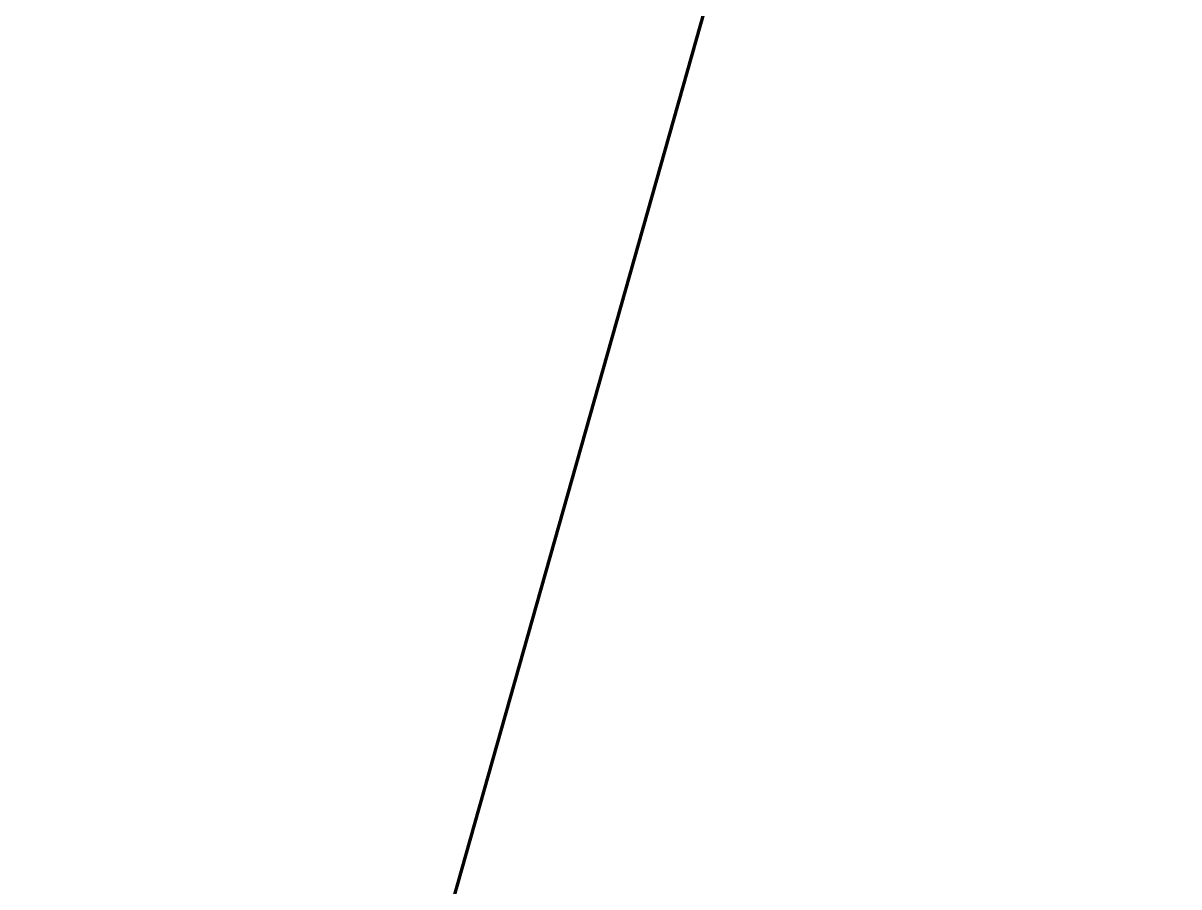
# Model space of a CAD drawing. Header units: metres. Extents: x 599858 to 604937, y 1147506 to 1148114.
# Drawn here: x 603416.491777 to 603416.494581, y 1147761.829328 to 1147761.831422 of the extents above; entities that cross this region are included whole.
import ezdxf

# ---------------------------------------------------------------- set-up
doc = ezdxf.new("R2010")
doc.units = ezdxf.units.M
doc.header["$MEASUREMENT"] = 0
doc.linetypes.add('DGN Style 7', pattern=[105.626894, 47.532102, -21.125379, 15.844034, -21.125379])
doc.layers.add('TF_E_LS-_Kabl-_2', color=1, linetype='DGN Style 7', lineweight=70)

msp = doc.modelspace()

# ---------------------------------------------------------------- linework, layer by layer
at = {"layer": 'TF_E_LS-_Kabl-_2', "flags": 128}
for points in [[(603418.5, 1147767.2299999), (603418.26, 1147766.8299999), (603418.03, 1147766.4499999), (603417.81, 1147766.0799999), (603417.58, 1147765.6999999), (603417.5475774, 1147765.6466881), (603417.39, 1147765.0699999), (603417.35, 1147764.9099999), (603417.16, 1147764.2499999), (603416.93, 1147763.4199999), (603416.77, 1147762.8499999), (603416.68, 1147762.5199999), (603416.51, 1147761.8899999), (603416.21, 1147760.8299999), (603416.1354592, 1147760.556864), (603416.27, 1147759.1399999), (603416.33, 1147758.3899999), (603416.3388136, 1147758.297971)], [(603418.5, 1147767.2299999), (603418.26, 1147766.8299999), (603418.03, 1147766.4499999), (603417.81, 1147766.0799999), (603417.58, 1147765.6999999), (603417.547611, 1147765.6466866), (603417.39, 1147765.0699999), (603417.35, 1147764.9099999), (603417.16, 1147764.2499999), (603416.93, 1147763.4199999), (603416.77, 1147762.8499999), (603416.68, 1147762.5199999), (603416.51, 1147761.8899999), (603416.21, 1147760.8299999), (603416.1354881, 1147760.5568885), (603416.27, 1147759.1399999), (603416.33, 1147758.3899999), (603416.338816, 1147758.2979129)]]:
    msp.add_lwpolyline(points, dxfattribs=at)

doc.saveas('drawing.dxf')
